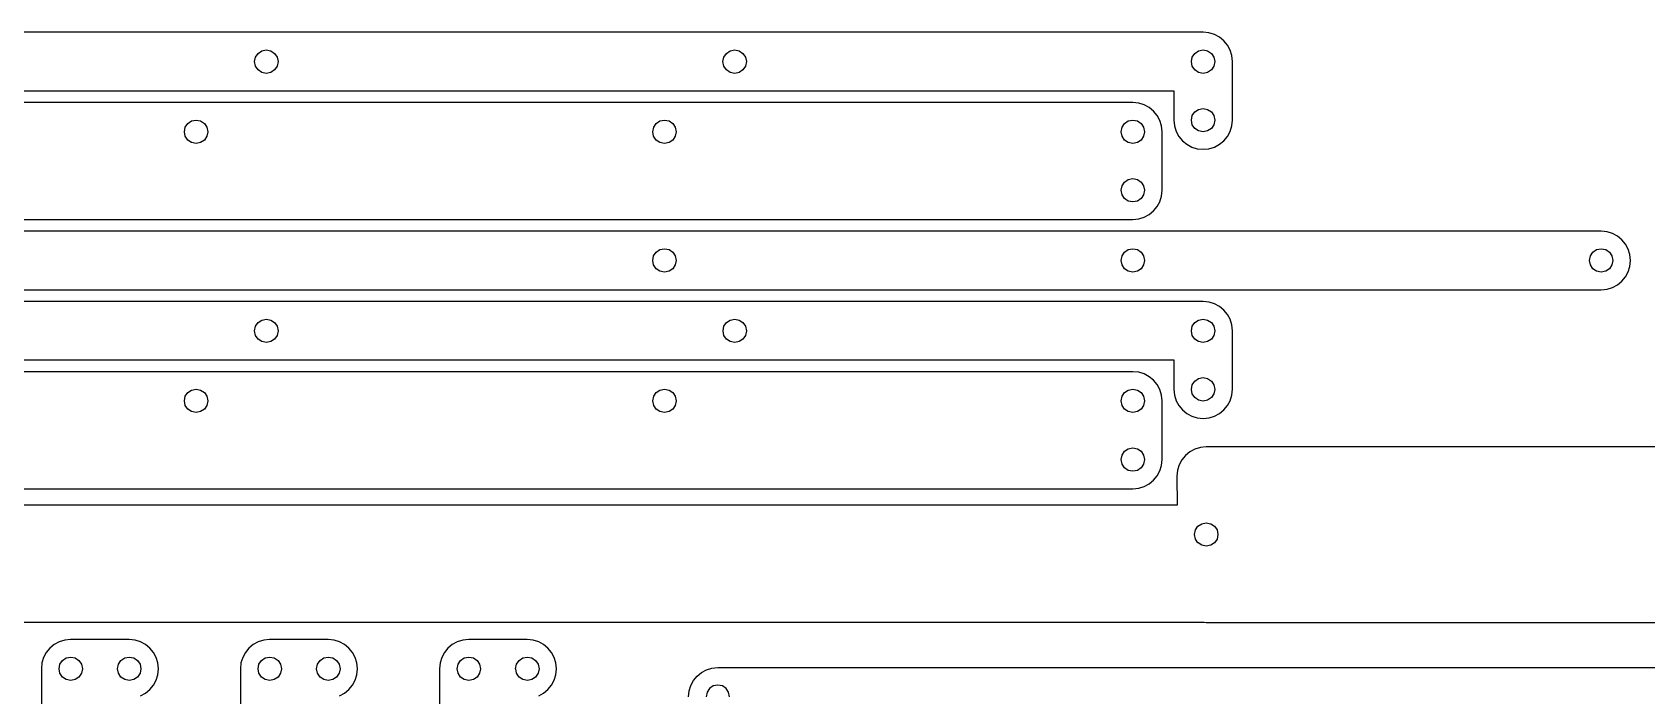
# Model space of a CAD drawing. Extents: x -265 to 665, y -93 to 439.
# Drawn here: x 193.2 to 468.9, y 326 to 439.3 of the extents above; entities that cross this region are included whole.
import ezdxf

# ---------------------------------------------------------------- set-up
doc = ezdxf.new("R2010")
doc.units = 0

msp = doc.modelspace()

# ---------------------------------------------------------------- linework, layer by layer
at = {"layer": 'Calque 1'}
for p, q in [((393.15883, 439.33453), (-6.83975, 439.335)), ((394.168974, 439.233311), (393.15883, 439.33453)), ((395.1087, 438.942855), (394.168974, 439.233311)), ((395.9582, 438.482963), (395.1087, 438.942855)), ((396.697665, 437.873436), (395.9582, 438.482963)), ((231.316887, 435.095715), (231.745672, 435.731444)), ((231.745672, 435.731444), (232.381555, 436.160073)), ((232.381555, 436.160073), (233.1601, 436.31725)), ((233.1601, 436.31725), (233.938425, 436.160039)), ((233.1601, 436.31725), (233.1601, 436.31725)), ((233.938425, 436.160039), (234.574044, 435.731354)), ((234.574044, 435.731354), (235.002646, 435.095614)), ((311.317061, 435.095715), (311.745766, 435.731444)), ((311.745766, 435.731444), (312.381576, 436.160073)), ((312.381576, 436.160073), (313.1601, 436.31725)), ((313.1601, 436.31725), (313.938371, 436.160039)), ((313.1601, 436.31725), (313.1601, 436.31725)), ((313.938371, 436.160039), (314.573884, 435.731354)), ((314.573884, 435.731354), (315.002342, 435.095614)), ((391.316687, 435.095715), (391.745472, 435.731444)), ((391.745472, 435.731444), (392.381355, 436.160073)), ((392.381355, 436.160073), (393.1599, 436.31725)), ((393.1599, 436.31725), (393.938225, 436.160039)), ((393.1599, 436.31725), (393.1599, 436.31725)), ((393.938225, 436.160039), (394.573844, 435.731354)), ((394.573844, 435.731354), (395.002446, 435.095614)), ((397.307286, 437.134075), (396.697665, 437.873436)), ((397.767255, 436.284682), (397.307286, 437.134075)), ((398.057762, 435.345056), (397.767255, 436.284682)), ((231.15964, 434.31724), (231.316887, 435.095715)), ((231.316769, 433.538697), (231.15964, 434.31724)), ((231.745514, 432.903044), (231.316769, 433.538697)), ((235.002772, 433.538818), (234.574207, 432.90321)), ((235.002646, 435.095614), (235.15992, 434.31724)), ((235.15992, 434.31724), (235.002772, 433.538818)), ((311.15985, 434.31724), (311.317061, 435.095715)), ((311.31693, 433.538697), (311.15985, 434.31724)), ((311.745596, 432.903044), (311.31693, 433.538697)), ((315.002406, 433.538818), (314.574053, 432.90321)), ((315.002342, 435.095614), (315.15945, 434.31724)), ((315.15945, 434.31724), (315.002406, 433.538818)), ((391.15944, 434.31724), (391.316687, 435.095715)), ((391.316569, 433.538697), (391.15944, 434.31724)), ((391.745314, 432.903044), (391.316569, 433.538697)), ((395.002576, 433.538818), (394.574017, 432.90321)), ((395.002446, 435.095614), (395.15972, 434.31724)), ((395.15972, 434.31724), (395.002576, 433.538818)), ((398.159, 434.335), (398.057762, 435.345056)), ((398.15926, 424.335), (398.159, 434.335)), ((232.381436, 432.474535), (231.745514, 432.903044)), ((233.1601, 432.31742), (232.381436, 432.474535)), ((233.938543, 432.474662), (233.1601, 432.31742)), ((234.574207, 432.90321), (233.938543, 432.474662)), ((312.381452, 432.474535), (311.745596, 432.903044)), ((313.1601, 432.31742), (312.381452, 432.474535)), ((313.938561, 432.474662), (313.1601, 432.31742)), ((314.574053, 432.90321), (313.938561, 432.474662)), ((392.381236, 432.474535), (391.745314, 432.903044)), ((393.1599, 432.31742), (392.381236, 432.474535)), ((393.938354, 432.474662), (393.1599, 432.31742)), ((394.574017, 432.90321), (393.938354, 432.474662)), ((-6.83975, 429.335), (388.16, 429.335)), ((388.16, 429.335), (388.16, 424.335)), ((381.16025, 427.3352), (-258.839, 427.335)), ((382.170385, 427.233962), (381.16025, 427.3352)), ((383.110067, 426.943454), (382.170385, 427.233962)), ((383.9595, 426.483484), (383.110067, 426.943454)), ((384.698886, 425.873861), (383.9595, 426.483484)), ((385.308427, 425.134393), (384.698886, 425.873861)), ((385.768325, 424.284888), (385.308427, 425.134393)), ((391.1601, 424.31685), (391.317244, 425.095326)), ((391.317244, 425.095326), (391.745801, 425.731039)), ((391.745801, 425.731039), (392.381457, 426.159607)), ((392.381457, 426.159607), (393.1599, 426.31665)), ((393.1599, 426.31665), (393.938225, 426.159476)), ((393.1599, 426.31665), (393.1599, 426.31665)), ((393.938225, 426.159476), (394.573844, 425.73087)), ((394.573844, 425.73087), (395.002446, 425.095203)), ((395.002446, 425.095203), (395.15972, 424.31685)), ((219.16056, 422.3348), (219.317771, 423.11316)), ((219.317624, 421.556357), (219.16056, 422.3348)), ((219.317771, 423.11316), (219.74646, 423.748857)), ((219.74646, 423.748857), (220.382208, 424.177536)), ((220.382208, 424.177536), (221.1606, 424.33484)), ((221.1606, 424.33484), (221.939113, 424.177659)), ((221.1606, 424.33484), (221.1606, 424.33484)), ((221.939113, 424.177659), (222.574924, 423.749019)), ((222.574924, 423.749019), (223.003635, 423.113281)), ((223.003635, 423.113281), (223.16085, 422.3348)), ((223.16085, 422.3348), (223.003669, 421.55624)), ((299.1608, 422.3348), (299.317974, 423.11316)), ((299.317856, 421.556357), (299.1608, 422.3348)), ((299.317974, 423.11316), (299.74658, 423.748857)), ((299.74658, 423.748857), (300.382247, 424.177536)), ((300.382247, 424.177536), (301.1606, 424.33484)), ((301.1606, 424.33484), (301.93915, 424.177659)), ((301.1606, 424.33484), (301.1606, 424.33484)), ((301.93915, 424.177659), (302.574826, 423.749019)), ((302.574826, 423.749019), (303.003399, 423.113281)), ((303.003399, 423.113281), (303.16064, 422.3348)), ((303.16064, 422.3348), (303.003522, 421.55624)), ((379.1606, 422.3348), (379.317774, 423.11316)), ((379.317613, 421.556357), (379.1606, 422.3348)), ((379.317774, 423.11316), (379.74638, 423.748857)), ((379.74638, 423.748857), (380.382047, 424.177536)), ((380.382047, 424.177536), (381.1604, 424.33484)), ((381.1604, 424.33484), (381.938916, 424.177659)), ((381.1604, 424.33484), (381.1604, 424.33484)), ((381.938916, 424.177659), (382.57475, 423.749019)), ((382.57475, 423.749019), (383.003524, 423.113281)), ((383.003524, 423.113281), (383.16086, 422.3348)), ((383.16086, 422.3348), (383.003646, 421.55624)), ((386.058782, 423.345154), (385.768325, 424.284888)), ((386.16, 422.335), (386.058782, 423.345154)), ((386.16075, 412.33517), (386.16, 422.335)), ((388.16, 424.335), (388.261228, 423.324953)), ((388.261228, 423.324953), (388.551709, 422.385351)), ((388.551709, 422.385351), (389.011636, 421.535986)), ((391.317126, 423.538307), (391.1601, 424.31685)), ((391.745644, 422.902654), (391.317126, 423.538307)), ((392.38134, 422.474145), (391.745644, 422.902654)), ((393.1599, 422.31703), (392.38134, 422.474145)), ((393.938354, 422.474177), (393.1599, 422.31703)), ((394.574017, 422.902741), (393.938354, 422.474177)), ((395.002576, 423.538405), (394.574017, 422.902741)), ((395.15972, 424.31685), (395.002576, 423.538405)), ((397.30775, 421.535931), (397.76766, 422.385321)), ((397.76766, 422.385321), (398.058102, 423.324945)), ((398.058102, 423.324945), (398.15926, 424.335)), ((219.746224, 420.920701), (219.317624, 421.556357)), ((220.382002, 420.492144), (219.746224, 420.920701)), ((221.1606, 420.335), (220.382002, 420.492144)), ((221.939213, 420.492026), (221.1606, 420.335)), ((222.575013, 420.920544), (221.939213, 420.492026)), ((223.003669, 421.55624), (222.575013, 420.920544)), ((299.746422, 420.920701), (299.317856, 421.556357)), ((300.382128, 420.492144), (299.746422, 420.920701)), ((301.1606, 420.335), (300.382128, 420.492144)), ((301.939271, 420.492026), (301.1606, 420.335)), ((302.574988, 420.920544), (301.939271, 420.492026)), ((303.003522, 421.55624), (302.574988, 420.920544)), ((379.746133, 420.920701), (379.317613, 421.556357)), ((380.381835, 420.492144), (379.746133, 420.920701)), ((381.1604, 420.335), (380.381835, 420.492144)), ((381.939045, 420.492026), (381.1604, 420.335)), ((382.574918, 420.920544), (381.939045, 420.492026)), ((383.003646, 421.55624), (382.574918, 420.920544)), ((389.011636, 421.535986), (389.621204, 420.796652)), ((389.621204, 420.796652), (390.360605, 420.187143)), ((390.360605, 420.187143), (391.210034, 419.72725)), ((391.210034, 419.72725), (392.149684, 419.436768)), ((392.149684, 419.436768), (393.15975, 419.33549)), ((393.15975, 419.33549), (394.169755, 419.436708)), ((394.169755, 419.436708), (395.109374, 419.727162)), ((395.109374, 419.727162), (395.95879, 420.18705)), ((395.95879, 420.18705), (396.698188, 420.796574)), ((396.698188, 420.796574), (397.30775, 421.535931)), ((379.317744, 413.112905), (379.746301, 413.748619)), ((379.746301, 413.748619), (380.381957, 414.177188)), ((380.381957, 414.177188), (381.1604, 414.33424)), ((381.1604, 414.33424), (381.938725, 414.177062)), ((381.1604, 414.33424), (381.1604, 414.33424)), ((381.938725, 414.177062), (382.574344, 413.748447)), ((382.574344, 413.748447), (383.002946, 413.112774)), ((379.1606, 412.33442), (379.317744, 413.112905)), ((379.317613, 411.555888), (379.1606, 412.33442)), ((379.746133, 410.920242), (379.317613, 411.555888)), ((380.381835, 410.491734), (379.746133, 410.920242)), ((382.574507, 410.920321), (381.938843, 410.491764)), ((383.003072, 411.555978), (382.574507, 410.920321)), ((383.002946, 413.112774), (383.16022, 412.33442)), ((383.16022, 412.33442), (383.003072, 411.555978)), ((385.769075, 410.3853), (386.059532, 411.325026)), ((386.059532, 411.325026), (386.16075, 412.33517)), ((381.1604, 410.33462), (380.381835, 410.491734)), ((381.938843, 410.491764), (381.1604, 410.33462)), ((383.110817, 407.726745), (383.96025, 408.186714)), ((383.96025, 408.186714), (384.699636, 408.796335)), ((384.699636, 408.796335), (385.309177, 409.5358)), ((385.309177, 409.5358), (385.769075, 410.3853)), ((-258.83883, 407.33483), (381.161, 407.335)), ((381.161, 407.335), (382.171135, 407.436238)), ((382.171135, 407.436238), (383.110817, 407.726745)), ((461.16, 405.33492), (-258.839, 405.335)), ((462.170084, 405.233682), (461.16, 405.33492)), ((463.109782, 404.943175), (462.170084, 405.233682)), ((463.959278, 404.483206), (463.109782, 404.943175)), ((464.698756, 403.873585), (463.959278, 404.483206)), ((465.308401, 403.13412), (464.698756, 403.873585)), ((465.768395, 402.28462), (465.308401, 403.13412)), ((299.15998, 400.35285), (299.317128, 401.131385)), ((299.317254, 399.574497), (299.15998, 400.35285)), ((299.317128, 401.131385), (299.745694, 401.767057)), ((299.745694, 401.767057), (300.381357, 402.195637)), ((300.381357, 402.195637), (301.1598, 402.35289)), ((301.1598, 402.35289), (301.938552, 402.195772)), ((301.1598, 402.35289), (301.1598, 402.35289)), ((301.938552, 402.195772), (302.574465, 401.767238)), ((302.574465, 401.767238), (303.00316, 401.131521)), ((303.16026, 400.35285), (303.003013, 399.574374)), ((303.00316, 401.131521), (303.16026, 400.35285)), ((379.16023, 400.35285), (379.317274, 401.131385)), ((379.317425, 399.574497), (379.16023, 400.35285)), ((379.317274, 401.131385), (379.745629, 401.767057)), ((379.745629, 401.767057), (380.381127, 402.195637)), ((380.381127, 402.195637), (381.1596, 402.35289)), ((381.1596, 402.35289), (381.938231, 402.195772)), ((381.1596, 402.35289), (381.1596, 402.35289)), ((381.938231, 402.195772), (382.574081, 401.767238)), ((382.574081, 401.767238), (383.002754, 401.131521)), ((383.15985, 400.35285), (383.002636, 399.574374)), ((383.002754, 401.131521), (383.15985, 400.35285)), ((459.15976, 400.35285), (459.316912, 401.131385)), ((459.317073, 399.574497), (459.15976, 400.35285)), ((459.316912, 401.131385), (459.745501, 401.767057)), ((459.745501, 401.767057), (460.38123, 402.195637)), ((460.38123, 402.195637), (461.1598, 402.35289)), ((461.1598, 402.35289), (461.938431, 402.195772)), ((461.1598, 402.35289), (461.1598, 402.35289)), ((461.938431, 402.195772), (462.574281, 401.767238)), ((462.574281, 401.767238), (463.002954, 401.131521)), ((463.16005, 400.35285), (463.002836, 399.574374)), ((463.002954, 401.131521), (463.16005, 400.35285)), ((466.058924, 401.344894), (465.768395, 402.28462)), ((466.16017, 400.33475), (466.058924, 401.344894)), ((466.058924, 399.324615), (466.16017, 400.33475)), ((299.745856, 398.93883), (299.317254, 399.574497)), ((300.381475, 398.510224), (299.745856, 398.93883)), ((301.1598, 398.35305), (300.381475, 398.510224)), ((301.938345, 398.510093), (301.1598, 398.35305)), ((302.574228, 398.938661), (301.938345, 398.510093)), ((303.003013, 399.574374), (302.574228, 398.938661)), ((379.745874, 398.93883), (379.317425, 399.574497)), ((380.381343, 398.510224), (379.745874, 398.93883)), ((381.1596, 398.35305), (380.381343, 398.510224)), ((381.938113, 398.510093), (381.1596, 398.35305)), ((382.573924, 398.938661), (381.938113, 398.510093)), ((383.002636, 399.574374), (382.573924, 398.938661)), ((459.74575, 398.93883), (459.317073, 399.574497)), ((460.381443, 398.510224), (459.74575, 398.93883)), ((461.1598, 398.35305), (460.381443, 398.510224)), ((461.938313, 398.510093), (461.1598, 398.35305)), ((462.574124, 398.938661), (461.938313, 398.510093)), ((463.002836, 399.574374), (462.574124, 398.938661)), ((464.698756, 396.796114), (465.308401, 397.5355)), ((465.308401, 397.5355), (465.768395, 398.384933)), ((465.768395, 398.384933), (466.058924, 399.324615)), ((-258.839, 395.33508), (461.16, 395.335)), ((461.16, 395.335), (462.170084, 395.436218)), ((462.170084, 395.436218), (463.109782, 395.726675)), ((463.109782, 395.726675), (463.959278, 396.186573)), ((463.959278, 396.186573), (464.698756, 396.796114)), ((393.16083, 393.33469), (-246.839, 393.335)), ((394.170914, 393.233473), (393.16083, 393.33469)), ((395.110612, 392.94302), (394.170914, 393.233473)), ((395.960108, 392.483128), (395.110612, 392.94302)), ((396.699586, 391.873595), (395.960108, 392.483128)), ((397.309231, 391.134218), (396.699586, 391.873595)), ((231.16074, 388.31697), (231.317987, 389.095459)), ((231.317987, 389.095459), (231.746772, 389.731184)), ((231.746772, 389.731184), (232.382655, 390.159772)), ((232.382655, 390.159772), (233.1612, 390.31685)), ((233.1612, 390.31685), (233.939457, 390.159612)), ((233.939457, 390.159612), (234.574926, 389.73099)), ((234.574926, 389.73099), (235.003375, 389.095329)), ((235.003375, 389.095329), (235.16057, 388.31697)), ((311.16034, 388.31697), (311.317587, 389.095459)), ((311.317587, 389.095459), (311.746372, 389.731184)), ((311.746372, 389.731184), (312.382255, 390.159772)), ((312.382255, 390.159772), (313.1608, 390.31685)), ((313.1608, 390.31685), (313.939154, 390.159612)), ((313.939154, 390.159612), (314.57482, 389.73099)), ((314.57482, 389.73099), (315.003426, 389.095329)), ((315.003426, 389.095329), (315.1606, 388.31697)), ((391.16054, 388.31697), (391.317787, 389.095459)), ((391.317787, 389.095459), (391.746572, 389.731184)), ((391.746572, 389.731184), (392.382455, 390.159772)), ((392.382455, 390.159772), (393.161, 390.31685)), ((393.161, 390.31685), (393.939257, 390.159612)), ((393.939257, 390.159612), (394.574726, 389.73099)), ((394.574726, 389.73099), (395.003175, 389.095329)), ((395.003175, 389.095329), (395.16037, 388.31697)), ((397.769225, 390.284795), (397.309231, 391.134218)), ((398.059754, 389.345123), (397.769225, 390.284795)), ((398.161, 388.335), (398.059754, 389.345123)), ((231.31784, 387.538392), (231.16074, 388.31697)), ((231.746535, 386.902722), (231.31784, 387.538392)), ((232.382448, 386.474206), (231.746535, 386.902722)), ((233.1612, 386.31709), (232.382448, 386.474206)), ((233.939573, 386.474295), (233.1612, 386.31709)), ((233.1612, 386.31709), (233.1612, 386.31709)), ((234.575082, 386.902854), (233.939573, 386.474295)), ((235.003492, 387.538501), (234.575082, 386.902854)), ((235.16057, 388.31697), (235.003492, 387.538501)), ((311.317554, 387.538392), (311.16034, 388.31697)), ((311.746281, 386.902722), (311.317554, 387.538392)), ((312.382153, 386.474206), (311.746281, 386.902722)), ((313.1608, 386.31709), (312.382153, 386.474206)), ((313.939332, 386.474295), (313.1608, 386.31709)), ((313.1608, 386.31709), (313.1608, 386.31709)), ((314.574978, 386.902854), (313.939332, 386.474295)), ((315.003486, 387.538501), (314.574978, 386.902854)), ((315.1606, 388.31697), (315.003486, 387.538501)), ((391.317669, 387.538392), (391.16054, 388.31697)), ((391.746414, 386.902722), (391.317669, 387.538392)), ((392.382336, 386.474206), (391.746414, 386.902722)), ((393.161, 386.31709), (392.382336, 386.474206)), ((393.939384, 386.474295), (393.161, 386.31709)), ((393.161, 386.31709), (393.161, 386.31709)), ((394.574891, 386.902854), (393.939384, 386.474295)), ((395.003296, 387.538501), (394.574891, 386.902854)), ((395.16037, 388.31697), (395.003296, 387.538501)), ((398.16075, 378.33467), (398.161, 388.335)), ((-246.839, 383.33509), (388.161, 383.335)), ((388.161, 383.335), (388.161, 378.335)), ((381.16225, 381.33469), (-258.838, 381.335)), ((382.172385, 381.233473), (381.16225, 381.33469)), ((383.112067, 380.94302), (382.172385, 381.233473)), ((383.9615, 380.483128), (383.112067, 380.94302)), ((219.747501, 377.767516), (220.38323, 378.196075)), ((220.38323, 378.196075), (221.1618, 378.35328)), ((221.1618, 378.35328), (221.940443, 378.196254)), ((221.1618, 378.35328), (221.1618, 378.35328)), ((221.940443, 378.196254), (222.576292, 377.767728)), ((299.747701, 377.767516), (300.383357, 378.196075)), ((300.383357, 378.196075), (301.1618, 378.35328)), ((301.1618, 378.35328), (301.940499, 378.196254)), ((301.1618, 378.35328), (301.1618, 378.35328)), ((301.940499, 378.196254), (302.576266, 377.767728)), ((379.747422, 377.767516), (380.383068, 378.196075)), ((380.383068, 378.196075), (381.1616, 378.35328)), ((381.1616, 378.35328), (381.940247, 378.196254)), ((381.1616, 378.35328), (381.1616, 378.35328)), ((381.940247, 378.196254), (382.576119, 377.767728)), ((384.700886, 379.873595), (383.9615, 380.483128)), ((385.310427, 379.134218), (384.700886, 379.873595)), ((385.770325, 378.284795), (385.310427, 379.134218)), ((386.060782, 377.345123), (385.770325, 378.284795)), ((388.161, 378.335), (388.262228, 377.324943)), ((391.1612, 378.31657), (391.318344, 379.095059)), ((391.318226, 377.537966), (391.1612, 378.31657)), ((391.318344, 379.095059), (391.746901, 379.730786)), ((391.746901, 379.730786), (392.382557, 380.15938)), ((392.382557, 380.15938), (393.161, 380.31647)), ((393.161, 380.31647), (393.939325, 380.159216)), ((393.939325, 380.159216), (394.574944, 379.730588)), ((394.574944, 379.730588), (395.003546, 379.094925)), ((395.003546, 379.094925), (395.16082, 378.31657)), ((395.16082, 378.31657), (395.003676, 377.538101)), ((398.059522, 377.324599), (398.16075, 378.33467)), ((219.16176, 376.3534), (219.318912, 377.131869)), ((219.319073, 375.575041), (219.16176, 376.3534)), ((219.318912, 377.131869), (219.747501, 377.767516)), ((219.74775, 374.93938), (219.319073, 375.575041)), ((223.004836, 375.574911), (222.576124, 374.939186)), ((222.576292, 377.767728), (223.004958, 377.132008)), ((223.16205, 376.3534), (223.004836, 375.574911)), ((223.004958, 377.132008), (223.16205, 376.3534)), ((299.162, 376.3534), (299.319144, 377.131869)), ((299.319262, 375.575041), (299.162, 376.3534)), ((299.319144, 377.131869), (299.747701, 377.767516)), ((299.747859, 374.93938), (299.319262, 375.575041)), ((303.004692, 375.574911), (302.576109, 374.939186)), ((302.576266, 377.767728), (303.00481, 377.132008)), ((303.16184, 376.3534), (303.004692, 375.574911)), ((303.00481, 377.132008), (303.16184, 376.3534)), ((379.1618, 376.3534), (379.318914, 377.131869)), ((379.318974, 375.575041), (379.1618, 376.3534)), ((379.318914, 377.131869), (379.747422, 377.767516)), ((379.74758, 374.93938), (379.318974, 375.575041)), ((383.004813, 375.574911), (382.576028, 374.939186)), ((382.576119, 377.767728), (383.004846, 377.132008)), ((383.16206, 376.3534), (383.004813, 375.574911)), ((383.004846, 377.132008), (383.16206, 376.3534)), ((386.162, 376.335), (386.060782, 377.345123)), ((386.16175, 366.33467), (386.162, 376.335)), ((388.262228, 377.324943), (388.552709, 376.385326)), ((388.552709, 376.385326), (389.012636, 375.535943)), ((389.012636, 375.535943), (389.622204, 374.796587)), ((391.746744, 376.902252), (391.318226, 377.537966)), ((392.38244, 376.473728), (391.746744, 376.902252)), ((393.161, 376.31669), (392.38244, 376.473728)), ((393.939454, 376.473895), (393.161, 376.31669)), ((393.161, 376.31669), (393.161, 376.31669)), ((394.575117, 376.902454), (393.939454, 376.473895)), ((395.003676, 377.538101), (394.575117, 376.902454)), ((396.699554, 374.796152), (397.309119, 375.535537)), ((397.309119, 375.535537), (397.769044, 376.384954)), ((397.769044, 376.384954), (398.059522, 377.324599)), ((220.383442, 374.510758), (219.74775, 374.93938)), ((221.1618, 374.35352), (220.383442, 374.510758)), ((221.940313, 374.510598), (221.1618, 374.35352)), ((222.576124, 374.939186), (221.940313, 374.510598)), ((300.383476, 374.510758), (299.747859, 374.93938)), ((301.1618, 374.35352), (300.383476, 374.510758)), ((301.940382, 374.510598), (301.1618, 374.35352)), ((302.576109, 374.939186), (301.940382, 374.510598)), ((380.383246, 374.510758), (379.74758, 374.93938)), ((381.1616, 374.35352), (380.383246, 374.510758)), ((381.940145, 374.510598), (381.1616, 374.35352)), ((382.576028, 374.939186), (381.940145, 374.510598)), ((389.622204, 374.796587), (390.361605, 374.187054)), ((390.361605, 374.187054), (391.211034, 373.727138)), ((391.211034, 373.727138), (392.150684, 373.436632)), ((392.150684, 373.436632), (393.16075, 373.33533)), ((393.16075, 373.33533), (393.161, 373.335)), ((393.161, 373.335), (394.171071, 373.436224)), ((394.171071, 373.436224), (395.110725, 373.726693)), ((395.110725, 373.726693), (395.960154, 374.186603)), ((395.960154, 374.186603), (396.699554, 374.796152)), ((379.16156, 366.3173), (379.318712, 367.095769)), ((379.318712, 367.095769), (379.747301, 367.731416)), ((379.747301, 367.731416), (380.38303, 368.159975)), ((380.38303, 368.159975), (381.1616, 368.31718)), ((381.1616, 368.31718), (381.940243, 368.160064)), ((381.1616, 368.31718), (381.1616, 368.31718)), ((381.940243, 368.160064), (382.576092, 367.731548)), ((382.576092, 367.731548), (383.004758, 367.095878)), ((383.004758, 367.095878), (383.16185, 366.3173)), ((390.166034, 367.013676), (389.556372, 366.274213)), ((390.905541, 367.623294), (390.166034, 367.013676)), ((391.75508, 368.083259), (390.905541, 367.623294)), ((392.694837, 368.373763), (391.75508, 368.083259)), ((393.705, 368.475), (392.694837, 368.373763)), ((553.70449, 368.47517), (393.705, 368.475)), ((379.318843, 365.538959), (379.16156, 366.3173)), ((379.747471, 364.903306), (379.318843, 365.538959)), ((380.383154, 364.474688), (379.747471, 364.903306)), ((381.1616, 364.31745), (380.383154, 364.474688)), ((381.940113, 364.474519), (381.1616, 364.31745)), ((382.575924, 364.903097), (381.940113, 364.474519)), ((383.004636, 365.538815), (382.575924, 364.903097)), ((383.16185, 366.3173), (383.004636, 365.538815)), ((385.310177, 363.535467), (385.770075, 364.384886)), ((385.770075, 364.384886), (386.060532, 365.324553)), ((386.060532, 365.324553), (386.16175, 366.33467)), ((388.805837, 364.484983), (388.70459, 363.47483)), ((389.096369, 365.424713), (388.805837, 364.484983)), ((389.556372, 366.274213), (389.096369, 365.424713)), ((-258.8378, 361.33433), (381.162, 361.335)), ((381.162, 361.335), (382.172135, 361.436217)), ((382.172135, 361.436217), (383.111817, 361.72667)), ((383.111817, 361.72667), (383.96125, 362.186561)), ((383.96125, 362.186561), (384.700636, 362.796092)), ((384.700636, 362.796092), (385.310177, 363.535467)), ((388.70459, 363.47483), (388.705, 358.51)), ((388.705, 358.51), (-166.295, 358.51)), ((391.704985, 353.509598), (391.862224, 354.288126)), ((391.861665, 352.732549), (391.704985, 353.509598)), ((391.862224, 354.288126), (392.290983, 354.924058)), ((392.290983, 354.924058), (392.926495, 355.352398)), ((392.926495, 355.352398), (393.704783, 355.509395)), ((393.704783, 355.509395), (393.7048, 355.5094)), ((393.7048, 355.5094), (394.482998, 355.352403)), ((394.482998, 355.352403), (395.1186, 354.924063)), ((395.1186, 354.924063), (395.547191, 354.288131)), ((395.547191, 354.288131), (395.704598, 353.509603)), ((395.704598, 353.509603), (395.547548, 352.731829)), ((392.289211, 352.097758), (391.861665, 352.732549)), ((392.291857, 352.095112), (392.289211, 352.097758)), ((392.927, 351.666914), (392.291857, 352.095112)), ((392.291857, 352.095112), (392.291857, 352.095112)), ((393.704567, 351.509563), (392.927, 351.666914)), ((394.481915, 351.666451), (393.704567, 351.509563)), ((395.116827, 352.094027), (394.481915, 351.666451)), ((395.119473, 352.096673), (395.116827, 352.094027)), ((395.547548, 352.731829), (395.119473, 352.096673)), ((395.119473, 352.096673), (395.119473, 352.096673)), ((-166.29483, 338.5098), (393.36, 338.51)), ((393.36, 338.51), (393.705334, 338.475287)), ((393.705334, 338.475287), (553.705, 338.475)), ((196.191, 334.115), (195.581401, 333.375491)), ((196.93, 334.725), (196.190755, 334.115401)), ((197.78, 335.185), (196.930424, 334.725155)), ((198.719, 335.475), (197.779466, 335.184488)), ((199.73, 335.577), (198.71982, 335.475665)), ((209.73, 335.577), (199.729, 335.577265)), ((210.741, 335.475), (209.73082, 335.576071)), ((211.68, 335.185), (210.740201, 335.475512)), ((212.53, 334.725), (211.680689, 335.18511)), ((213.269, 334.115), (212.529491, 334.724599)), ((213.879, 333.376), (213.269401, 334.115245)), ((230.19, 334.115), (229.580401, 333.375491)), ((230.929, 334.725), (230.189755, 334.115401)), ((231.779, 335.185), (230.929424, 334.725155)), ((232.718, 335.475), (231.778466, 335.184488)), ((233.728, 335.577), (232.71782, 335.475665)), ((243.73, 335.577), (233.7288, 335.577265)), ((244.74, 335.475), (243.73009, 335.576071)), ((245.679, 335.185), (244.739201, 335.475512)), ((246.529, 334.725), (245.679689, 335.18511)), ((247.268, 334.115), (246.528491, 334.724599)), ((247.878, 333.376), (247.268403, 334.115245)), ((264.189, 334.115), (263.579393, 333.375491)), ((264.928, 334.725), (264.188491, 334.115401)), ((265.778, 335.185), (264.928689, 334.725155)), ((266.717, 335.475), (265.777466, 335.184488)), ((267.727, 335.577), (266.71682, 335.475665)), ((277.729, 335.577), (267.7278, 335.577265)), ((278.739, 335.475), (277.72909, 335.576071)), ((279.678, 335.185), (278.738201, 335.475512)), ((280.528, 334.725), (279.678689, 335.18511)), ((281.267, 334.115), (280.527491, 334.724599)), ((281.877, 333.376), (281.267401, 334.115245)), ((194.831, 331.587), (194.729929, 330.57682)), ((195.122, 332.526), (194.831488, 331.586466)), ((195.581, 333.376), (195.121155, 332.526424)), ((197.748, 330.577), (197.905162, 331.355403)), ((197.905, 331.355), (198.333624, 331.990528)), ((198.334, 331.991), (198.969793, 332.41936)), ((198.969, 332.419), (199.747403, 332.576162)), ((199.748, 332.576), (200.526403, 332.419102)), ((200.526, 332.419), (201.161528, 331.99064)), ((201.162, 331.991), (201.590624, 331.355472)), ((201.59, 331.355), (201.747162, 330.576332)), ((207.749, 330.577), (207.906427, 331.355403)), ((207.906, 331.355), (208.334624, 331.990793)), ((208.335, 331.991), (208.970528, 332.419624)), ((208.97, 332.419), (209.748403, 332.575898)), ((209.749, 332.576), (210.527403, 332.419102)), ((210.527, 332.419), (211.162793, 331.990376)), ((211.163, 331.991), (211.59136, 331.355207)), ((211.591, 331.355), (211.748162, 330.576597)), ((214.339, 332.526), (213.879155, 333.375576)), ((214.629, 331.587), (214.338488, 332.526534)), ((214.73, 330.577), (214.628929, 331.58718)), ((228.83, 331.587), (228.728929, 330.57682)), ((229.12, 332.526), (228.829488, 331.586466)), ((229.58, 333.376), (229.120155, 332.526424)), ((231.747, 330.577), (231.904162, 331.355403)), ((231.904, 331.355), (232.332624, 331.990528)), ((232.333, 331.991), (232.968793, 332.41936)), ((232.968, 332.419), (233.746403, 332.576162)), ((233.747, 332.576), (234.525403, 332.419102)), ((234.525, 332.419), (235.160528, 331.99064)), ((235.161, 331.991), (235.589624, 331.355472)), ((235.589, 331.355), (235.746162, 330.576332)), ((241.748, 330.577), (241.905162, 331.355403)), ((241.905, 331.355), (242.333624, 331.990793)), ((242.334, 331.991), (242.969793, 332.419624)), ((242.97, 332.419), (243.748139, 332.575898)), ((243.748, 332.576), (244.526403, 332.419102)), ((244.526, 332.419), (245.161793, 331.990376)), ((245.162, 331.991), (245.590624, 331.355207)), ((245.59, 331.355), (245.746898, 330.576597)), ((248.338, 332.526), (247.878155, 333.375576)), ((248.628, 331.587), (248.337488, 332.526534)), ((248.73, 330.577), (248.628665, 331.58718)), ((262.829, 331.587), (262.727665, 330.57682)), ((263.119, 332.526), (262.828752, 331.586466)), ((263.579, 333.376), (263.119155, 332.526424)), ((265.746, 330.577), (265.903162, 331.355403)), ((265.903, 331.355), (266.331624, 331.990528)), ((266.331, 331.991), (266.966793, 332.41936)), ((266.967, 332.419), (267.745403, 332.576162)), ((267.746, 332.576), (268.524403, 332.419102)), ((268.524, 332.419), (269.159528, 331.99064)), ((269.16, 331.991), (269.588624, 331.355472)), ((269.588, 331.355), (269.745162, 330.576332)), ((275.747, 330.577), (275.904162, 331.355403)), ((275.904, 331.355), (276.332624, 331.990793)), ((276.333, 331.991), (276.968793, 332.419624)), ((276.968, 332.419), (277.746403, 332.575898)), ((277.747, 332.576), (278.525139, 332.419102)), ((278.525, 332.419), (279.160793, 331.990376)), ((279.161, 331.991), (279.589624, 331.355207)), ((279.589, 331.355), (279.746162, 330.576597)), ((282.337, 332.526), (281.877155, 333.375576)), ((282.627, 331.587), (282.336488, 332.526534)), ((282.728, 330.577), (282.626665, 331.58718)), ((194.73, 330.577), (194.73, 54.0771)), ((197.905, 329.798), (197.748102, 330.576403)), ((198.333, 329.162), (197.904376, 329.797793)), ((198.969, 328.734), (198.333207, 329.162624)), ((199.748, 328.576), (198.969332, 328.733427)), ((200.526, 328.734), (199.747597, 328.576838)), ((201.162, 329.162), (200.526472, 328.733376)), ((201.59, 329.798), (201.161376, 329.161942)), ((201.748, 330.577), (201.590838, 329.798597)), ((201.748, 330.577), (201.748, 330.577)), ((207.906, 329.798), (207.748838, 330.576403)), ((208.335, 329.162), (207.906376, 329.797793)), ((208.97, 328.734), (208.334207, 329.162624)), ((209.749, 328.577), (208.970597, 328.734162)), ((210.527, 328.734), (209.748332, 328.576838)), ((211.163, 329.162), (210.527472, 328.733376)), ((211.592, 329.798), (211.163376, 329.162207)), ((211.748, 330.577), (211.591102, 329.798597)), ((211.748, 330.577), (211.748, 330.577)), ((213.877, 327.775), (214.336845, 328.624576)), ((214.337, 328.625), (214.627512, 329.564534)), ((214.628, 329.564), (214.729335, 330.57418)), ((214.729, 330.575), (214.731646, 330.577117)), ((228.729, 330.577), (228.729, 54.0771)), ((231.904, 329.798), (231.747102, 330.576403)), ((232.332, 329.162), (231.903376, 329.797793)), ((232.968, 328.734), (232.332207, 329.162624)), ((233.747, 328.576), (232.968332, 328.733427)), ((234.525, 328.734), (233.746597, 328.576838)), ((235.161, 329.162), (234.525207, 328.733376)), ((235.589, 329.798), (235.16064, 329.161942)), ((235.746, 330.577), (235.588838, 329.798597)), ((235.746, 330.577), (235.746, 330.577)), ((241.905, 329.798), (241.748102, 330.576403)), ((242.333, 329.162), (241.904376, 329.797793)), ((242.969, 328.734), (242.333207, 329.162624)), ((243.748, 328.577), (242.969597, 328.734162)), ((244.526, 328.734), (243.747332, 328.576838)), ((245.162, 329.162), (244.526472, 328.733376)), ((245.59, 329.798), (245.161376, 329.162207)), ((245.747, 330.577), (245.590102, 329.798597)), ((245.747, 330.577), (245.747, 330.577)), ((247.876, 327.775), (248.335845, 328.624576)), ((248.336, 328.625), (248.626512, 329.564534)), ((248.627, 329.564), (248.728335, 330.57418)), ((248.728, 330.575), (248.730646, 330.577117)), ((262.728, 330.577), (262.728, 54.0771)), ((265.903, 329.798), (265.745838, 330.576403)), ((266.331, 329.162), (265.902376, 329.797793)), ((266.967, 328.734), (266.331207, 329.162624)), ((267.746, 328.576), (266.967597, 328.733427)), ((268.524, 328.734), (267.745597, 328.576838)), ((269.16, 329.162), (268.524207, 328.733376)), ((269.588, 329.798), (269.15964, 329.161942)), ((269.745, 330.577), (269.587838, 329.798597)), ((269.745, 330.577), (269.745, 330.577)), ((275.904, 329.798), (275.747102, 330.576403)), ((276.332, 329.162), (275.903376, 329.797793)), ((276.968, 328.734), (276.332207, 329.162624)), ((277.747, 328.577), (276.968332, 328.734162)), ((278.525, 328.734), (277.746597, 328.576838)), ((279.161, 329.162), (278.525472, 328.733376)), ((279.589, 329.798), (279.160376, 329.162207)), ((279.747, 330.577), (279.589838, 329.798597)), ((279.747, 330.577), (279.747, 330.577)), ((281.875, 327.775), (282.33511, 328.624576)), ((282.335, 328.625), (282.625248, 329.564534)), ((282.625, 329.564), (282.726335, 330.57418)), ((282.727, 330.575), (282.729646, 330.577117)), ((305.677, 327.721), (306.13711, 328.570311)), ((306.137, 328.57), (306.746599, 329.310832)), ((306.747, 329.311), (307.486509, 329.919541)), ((307.486, 329.92), (308.335576, 330.380374)), ((308.336, 330.38), (309.275799, 330.671041)), ((309.276, 330.671), (310.28591, 330.771542)), ((310.286, 330.772), (586.785, 330.772)), ((211.679, 325.967), (212.528311, 326.426845)), ((212.528, 326.426), (213.267245, 327.035599)), ((213.268, 327.036), (213.877599, 327.775245)), ((245.678, 325.967), (246.527311, 326.426845)), ((246.527, 326.426), (247.266509, 327.035599)), ((247.267, 327.036), (247.876332, 327.775245)), ((279.677, 325.967), (280.526311, 326.426845)), ((280.526, 326.426), (281.265509, 327.035599)), ((281.266, 327.036), (281.875335, 327.775245)), ((305.285, 325.774), (305.386335, 326.78206)), ((305.387, 326.782), (305.677512, 327.72127)), ((308.442, 326.568), (308.284838, 325.790126)), ((308.871, 327.205), (308.442111, 326.567355)), ((309.507, 327.634), (308.871207, 327.205376)), ((310.285, 327.79), (309.506332, 327.633896)), ((310.285, 327.79), (310.285, 327.79)), ((311.064, 327.634), (310.285597, 327.790104)), ((311.7, 327.205), (311.064207, 327.633624)), ((312.128, 326.568), (311.699376, 327.205645)), ((312.285, 325.79), (312.127838, 326.567874))]:
    msp.add_line(p, q, dxfattribs=at)

doc.saveas('drawing.dxf')
